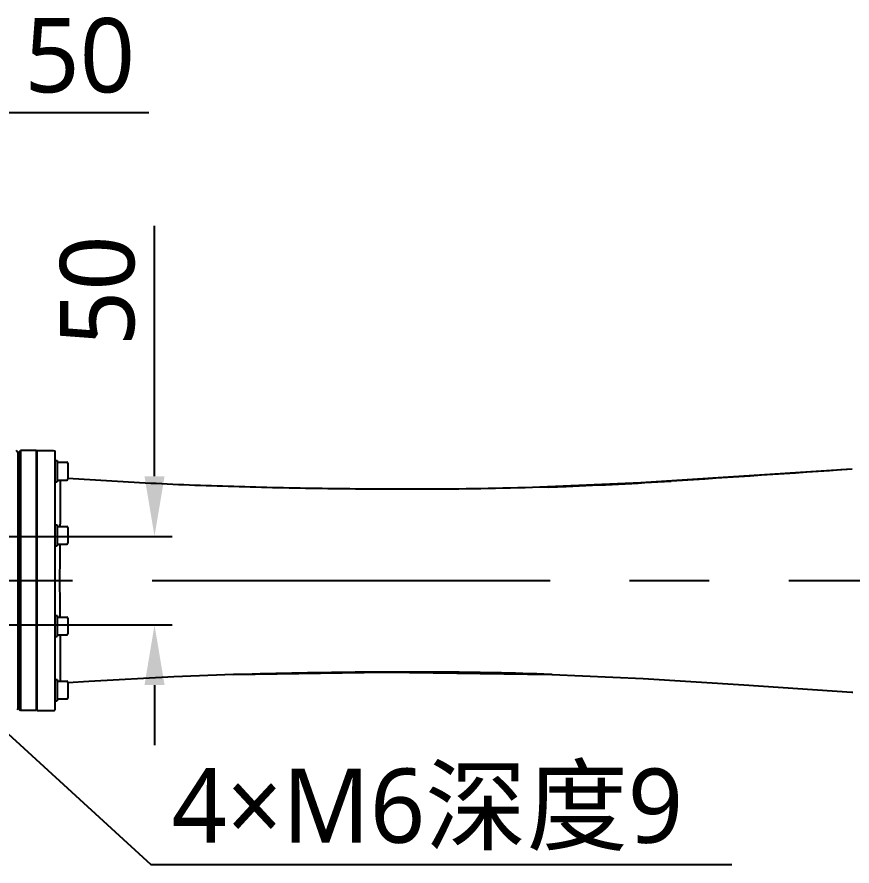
# Model space of a CAD drawing. Header units: millimetres. Extents: x 7426 to 8740, y 124 to 421.
# Drawn here: x 8026.3 to 8049.91, y 168.98 to 192.98 of the extents above; entities that cross this region are included whole.
import ezdxf
from ezdxf import colors
from ezdxf.entities.mleader import LeaderData, LeaderLine
from ezdxf.math import Vec2, Vec3

# ---------------------------------------------------------------- set-up
doc = ezdxf.new("R2010")
doc.units = ezdxf.units.MM
doc.linetypes.add('CENTER', pattern=[0.6, 0.375, -0.075, 0.075, -0.075])
for name, color, linetype in [('中心线', 7, 'Continuous'), ('外形图', 7, 'Continuous'), ('多重引线', 7, 'Continuous'), ('尺寸标注', 7, 'Continuous')]:
    doc.layers.add(name, color=color, linetype=linetype)
doc.styles.add('微软雅黑', font='msyh.ttc')
doc.dimstyles.new('尺寸标注_1_20比例', dxfattribs={"dimtxt": 2.1, "dimasz": 1.7, "dimexe": 0.5, "dimexo": 0.4, "dimgap": 0.5, "dimtad": 1, "dimdec": 1, "dimlfac": 20, "dimdsep": 46, "dimtxsty": '微软雅黑', "dimcen": 0.09, "dimadec": 0, "dimazin": 0, "dimtp": 0.01, "dimtm": 0.01, "dimtfac": 1, "dimtdec": 1, "dimtofl": 0, "dimtmove": 0, "dimatfit": 3, "dimfxl": 1, "dimtolj": 1, "dimarcsym": 0})

# ---------------------------------------------------------------- blocks, each defined once
blk = doc.blocks.new('*D981')
at = {"layer": 'Defpoints', "color": 0}
for p in [(8022.725, 190.273), (8020.225, 177.206), (8022.725, 177.191)]:
    blk.add_point(p, dxfattribs=at)
at = {"layer": '尺寸标注', "color": 0, "linetype": 'Continuous', "lineweight": -2}
for p, q in [((8020.225, 177.606), (8020.225, 190.773)), ((8022.725, 177.591), (8022.725, 190.773)), ((8018.525, 190.273), (8016.825, 190.273)), ((8024.425, 190.273), (8030.026, 190.273))]:
    blk.add_line(p, q, dxfattribs=at)
at = {"layer": '尺寸标注', "color": 0}
for points in [[(8018.525, 189.989), (8018.525, 190.556), (8020.225, 190.273)], [(8024.425, 190.556), (8024.425, 189.989), (8022.725, 190.273)]]:
    blk.add_solid(points, dxfattribs=at)
at = {"layer": '尺寸标注', "color": 0, "insert": (8028.076, 192.945), "char_height": 2.1, "attachment_point": 2, "style": '微软雅黑'}
blk.add_mtext('\\A1;\\A1;50', dxfattribs=at)
blk = doc.blocks.new('*D982')
at = {"layer": 'Defpoints', "color": 0}
for p in [(8021.638, 178.293), (8021.612, 175.793), (8030.19, 175.793)]:
    blk.add_point(p, dxfattribs=at)
at = {"layer": '尺寸标注', "color": 0, "linetype": 'Continuous', "lineweight": -2}
for p, q in [((8030.19, 179.993), (8030.19, 187.075)), ((8022.038, 178.293), (8030.69, 178.293)), ((8022.012, 175.793), (8030.69, 175.793)), ((8030.19, 174.093), (8030.19, 172.393))]:
    blk.add_line(p, q, dxfattribs=at)
at = {"layer": '尺寸标注', "color": 0}
for points in [[(8029.907, 179.993), (8030.474, 179.993), (8030.19, 178.293)], [(8030.474, 174.093), (8029.907, 174.093), (8030.19, 175.793)]]:
    blk.add_solid(points, dxfattribs=at)
at = {"layer": '尺寸标注', "color": 0, "insert": (8027.518, 183.674), "char_height": 2.1, "attachment_point": 1, "rotation": 90, "style": '微软雅黑'}
blk.add_mtext('\\A1;\\A1;50', dxfattribs=at)

msp = doc.modelspace()

# ---------------------------------------------------------------- linework, layer by layer
at = {"layer": '中心线', "color": 0, "linetype": 'CENTER', "ltscale": 30}
msp.add_line((7994.1241, 177.043), (8075.3804, 177.043), dxfattribs=at)
at = {"layer": '外形图', "color": 0, "linetype": 'Continuous'}
for p, q in [((8026.3252, 180.6679), (8026.2752, 180.7179)), ((8026.3252, 180.6679), (8026.3252, 173.4192)), ((8026.3752, 180.6929), (8026.4002, 180.7179)), ((8026.3752, 173.3942), (8026.3752, 180.6929)), ((8026.4002, 180.7179), (8026.4002, 173.3692)), ((8026.8502, 180.7179), (8026.4002, 180.7179)), ((8026.8502, 173.3692), (8026.8502, 180.7179)), ((8026.8752, 180.6929), (8026.8502, 180.7179)), ((8026.8752, 173.3692), (8026.8752, 180.7179)), ((8026.8752, 180.7179), (8027.3252, 180.7179)), ((8027.3252, 180.7179), (8027.3752, 180.7093)), ((8027.3752, 180.7093), (8027.3752, 173.3778)), ((8027.3752, 180.4379), (8027.4352, 180.4379)), ((8027.4352, 180.4379), (8027.4352, 179.8379)), ((8027.4352, 180.3879), (8027.7102, 180.3879)), ((8027.7352, 180.3629), (8027.7352, 179.9129)), ((8049.9148, 180.1923), (8043.9451, 179.8077)), ((8026.3752, 179.9929), (8026.3252, 179.9929)), ((8027.3752, 179.8379), (8027.4352, 179.8379)), ((8027.4352, 179.8879), (8027.7102, 179.8879)), ((8043.9451, 179.8077), (8041.0877, 179.6817)), ((8041.34, 179.69), (8041.0877, 179.6817)), ((8027.3752, 178.6249), (8027.4352, 178.6249)), ((8027.4352, 178.6249), (8027.4352, 178.0249)), ((8027.4352, 178.5749), (8027.7102, 178.5749)), ((8027.7352, 178.5499), (8027.7352, 178.0999)), ((8027.3752, 178.0249), (8027.4352, 178.0249)), ((8027.4352, 178.0749), (8027.7102, 178.0749)), ((8027.3752, 176.0609), (8027.4352, 176.0609)), ((8027.4352, 176.0609), (8027.4352, 175.4609)), ((8027.4352, 176.0109), (8027.7102, 176.0109)), ((8027.7352, 175.9859), (8027.7352, 175.5359)), ((8027.3752, 175.4609), (8027.4352, 175.4609)), ((8027.4352, 175.5109), (8027.7102, 175.5109)), ((8027.3752, 174.2479), (8027.4352, 174.2479)), ((8027.4352, 174.2479), (8027.4352, 173.6479)), ((8030.7352, 174.3241), (8028.3373, 174.1942)), ((8032.4281, 174.3858), (8030.7352, 174.3241)), ((8032.4281, 174.3858), (8036.7327, 174.458)), ((8032.9519, 174.4003), (8032.4281, 174.3858)), ((8036.7327, 174.458), (8041.4042, 174.3936)), ((8041.4323, 174.3926), (8041.4027, 174.3936)), ((8026.3752, 174.0929), (8026.3252, 174.0929)), ((8027.4352, 174.1979), (8027.7102, 174.1979)), ((8027.7352, 174.1729), (8027.7352, 173.7229)), ((8028.3373, 174.1941), (8027.7361, 174.158)), ((8049.9137, 173.8935), (8049.935, 173.8928)), ((8027.3752, 173.6479), (8027.4352, 173.6479)), ((8027.4352, 173.6979), (8027.7102, 173.6979)), ((8026.3131, 173.4071), (8026.301, 173.395)), ((8026.3252, 173.4192), (8026.3131, 173.4071)), ((8026.4002, 173.3692), (8026.3752, 173.3942)), ((8026.8502, 173.3692), (8026.4002, 173.3692)), ((8026.8627, 173.3817), (8026.8502, 173.3692)), ((8026.8752, 173.3942), (8026.8627, 173.3817)), ((8026.8752, 173.3692), (8027.3252, 173.3692))]:
    msp.add_line(p, q, dxfattribs=at)
msp.add_lwpolyline([(8041.4323, 174.3926), (8044.0047, 174.275), (8046.8575, 174.0974), (8049.9137, 173.8935)], dxfattribs=at)
for centre, radius, start, end in [((8027.7102, 180.3629), 0.025, 0, 90), ((8027.7102, 179.9129), 0.025, 270, 0), ((8036.3924, 317.4526), 137.8522, 272.260936, 273.495126), ((8037.7626, 285.3889), 105.7594, 271.938432, 272.204474), ((8027.7102, 178.5499), 0.025, 0, 90), ((8027.7102, 178.0999), 0.025, 270, 0), ((8150.6202, 176.9438), 123.1127, 179.473477, 179.953915), ((8135.8575, 177.069), 108.3499, 180.013841, 180.559713), ((8027.7102, 175.9859), 0.025, 0, 90), ((8027.7102, 175.5359), 0.025, 270, 0), ((8037.5322, -1.7222), 176.182, 90.323146, 91.489739), ((8037.3747, 31.7985), 142.661, 89.668414, 90.335791), ((8037.5598, 61.3083), 113.1506, 88.053712, 89.675664), ((8027.7102, 174.1729), 0.025, 0, 90), ((8027.7102, 173.7229), 0.025, 270, 0), ((8027.3252, 173.5194), 0.1502, 270.0088, 279.73067), ((8027.3251, 173.5194), 0.1502, 279.74827, 289.46922)]:
    msp.add_arc(centre, radius, start, end, dxfattribs=at)
msp.add_open_spline([(8049.9148, 180.1922), (8048.2086, 180.0812), (8046.5031, 179.9594), (8044.7963, 179.8568)], degree=3, dxfattribs=at)
for points, knots in [([(8027.5182, 179.8951), (8027.5193, 179.8244), (8027.524, 179.3849), (8027.5208, 178.9454), (8027.5174, 178.5767)], [0, 0, 0, 0, 0.1609623, 1, 1, 1, 1]), ([(8041.0877, 179.6818), (8039.9754, 179.6468), (8038.028, 179.617), (8035.246, 179.6353), (8032.7422, 179.6846), (8030.2379, 179.773), (8028.5702, 179.8786), (8027.7358, 179.9278)], [0, 0, 0, 0, 0.2499061, 0.4373131, 0.624755, 0.8122898, 1, 1, 1, 1]), ([(8027.5174, 175.509), (8027.5188, 175.3636), (8027.5225, 174.9242), (8027.5227, 174.4847), (8027.5182, 174.1907)], [0, 0, 0, 0, 0.3308601, 1, 1, 1, 1])]:
    msp.add_open_spline(points, degree=3, knots=knots, dxfattribs=at)

# ---------------------------------------------------------------- dimensions: what is measured, and where the dimension line sits
at = {"layer": '尺寸标注', "color": 0, "linetype": 'Continuous'}
dim = msp.add_linear_dim(base=(8022.7251, 190.2728), p1=(8020.2251, 177.2062), p2=(8022.7251, 177.1909), text='\\A1;50', dimstyle='尺寸标注_1_20比例', dxfattribs=at)
dim.commit()
dim.dimension.update_dxf_attribs({"geometry": '*D981', "text_midpoint": (8028.0757, 190.2728), "dimtype": 160})
dim = msp.add_linear_dim(base=(8030.1903, 175.7929), p1=(8021.6384, 178.2929), p2=(8021.6123, 175.7929), angle=270, text='\\A1;50', dimstyle='尺寸标注_1_20比例', dxfattribs=at)
dim.commit()
dim.dimension.update_dxf_attribs({"geometry": '*D982', "text_midpoint": (8030.1903, 185.1241), "dimtype": 160})

# ---------------------------------------------------------------- leaders
at = {"layer": '多重引线'}
ml = msp.add_multileader_mtext('Standard', dxfattribs=at)
ml.set_content('4×M{\\A1;6深度9}', style='微软雅黑')
ml.set_leader_properties()
ml.build(insert=Vec2(0, 0))
ml.multileader.update_dxf_attribs({"text_left_attachment_type": 5, "text_right_attachment_type": 5, "dogleg_length": 1, "arrow_head_size": 1.7})
ctx = ml.context
ctx.base_point, ctx.char_height, ctx.arrow_head_size, ctx.landing_gap_size, ctx.plane_origin = Vec3(8030.2808, 169.0154), 2.1, 1.7, 0.3906, Vec3(8053.1668, 153.4494)
ctx.left_attachment, ctx.right_attachment = 5, 5
notes = []
notes.append((ctx, [(0, (1, 1, 0), (8030.0855, 169.0154), (1, 0), 0.1953, [(0, [(8022.821, 175.6739)], 0, [])])]))
ctx.mtext.insert, ctx.mtext.flow_direction = Vec3(8030.6714, 171.7323), 5
for ctx, leaders in notes:
    for number, flags, end, landing, length, lines in leaders:
        leader = LeaderData()
        leader.index, (leader.has_last_leader_line, leader.has_dogleg_vector, leader.attachment_direction) = number, flags
        leader.last_leader_point, leader.dogleg_vector, leader.dogleg_length = Vec3(end), Vec3(landing), length
        for number, points, colour, breaks in lines:
            line = LeaderLine()
            line.index, line.vertices, line.color, line.breaks = number, Vec3.list(points), colors.encode_raw_color(colour), breaks
            leader.lines.append(line)
        ctx.leaders.append(leader)

doc.saveas('drawing.dxf')
